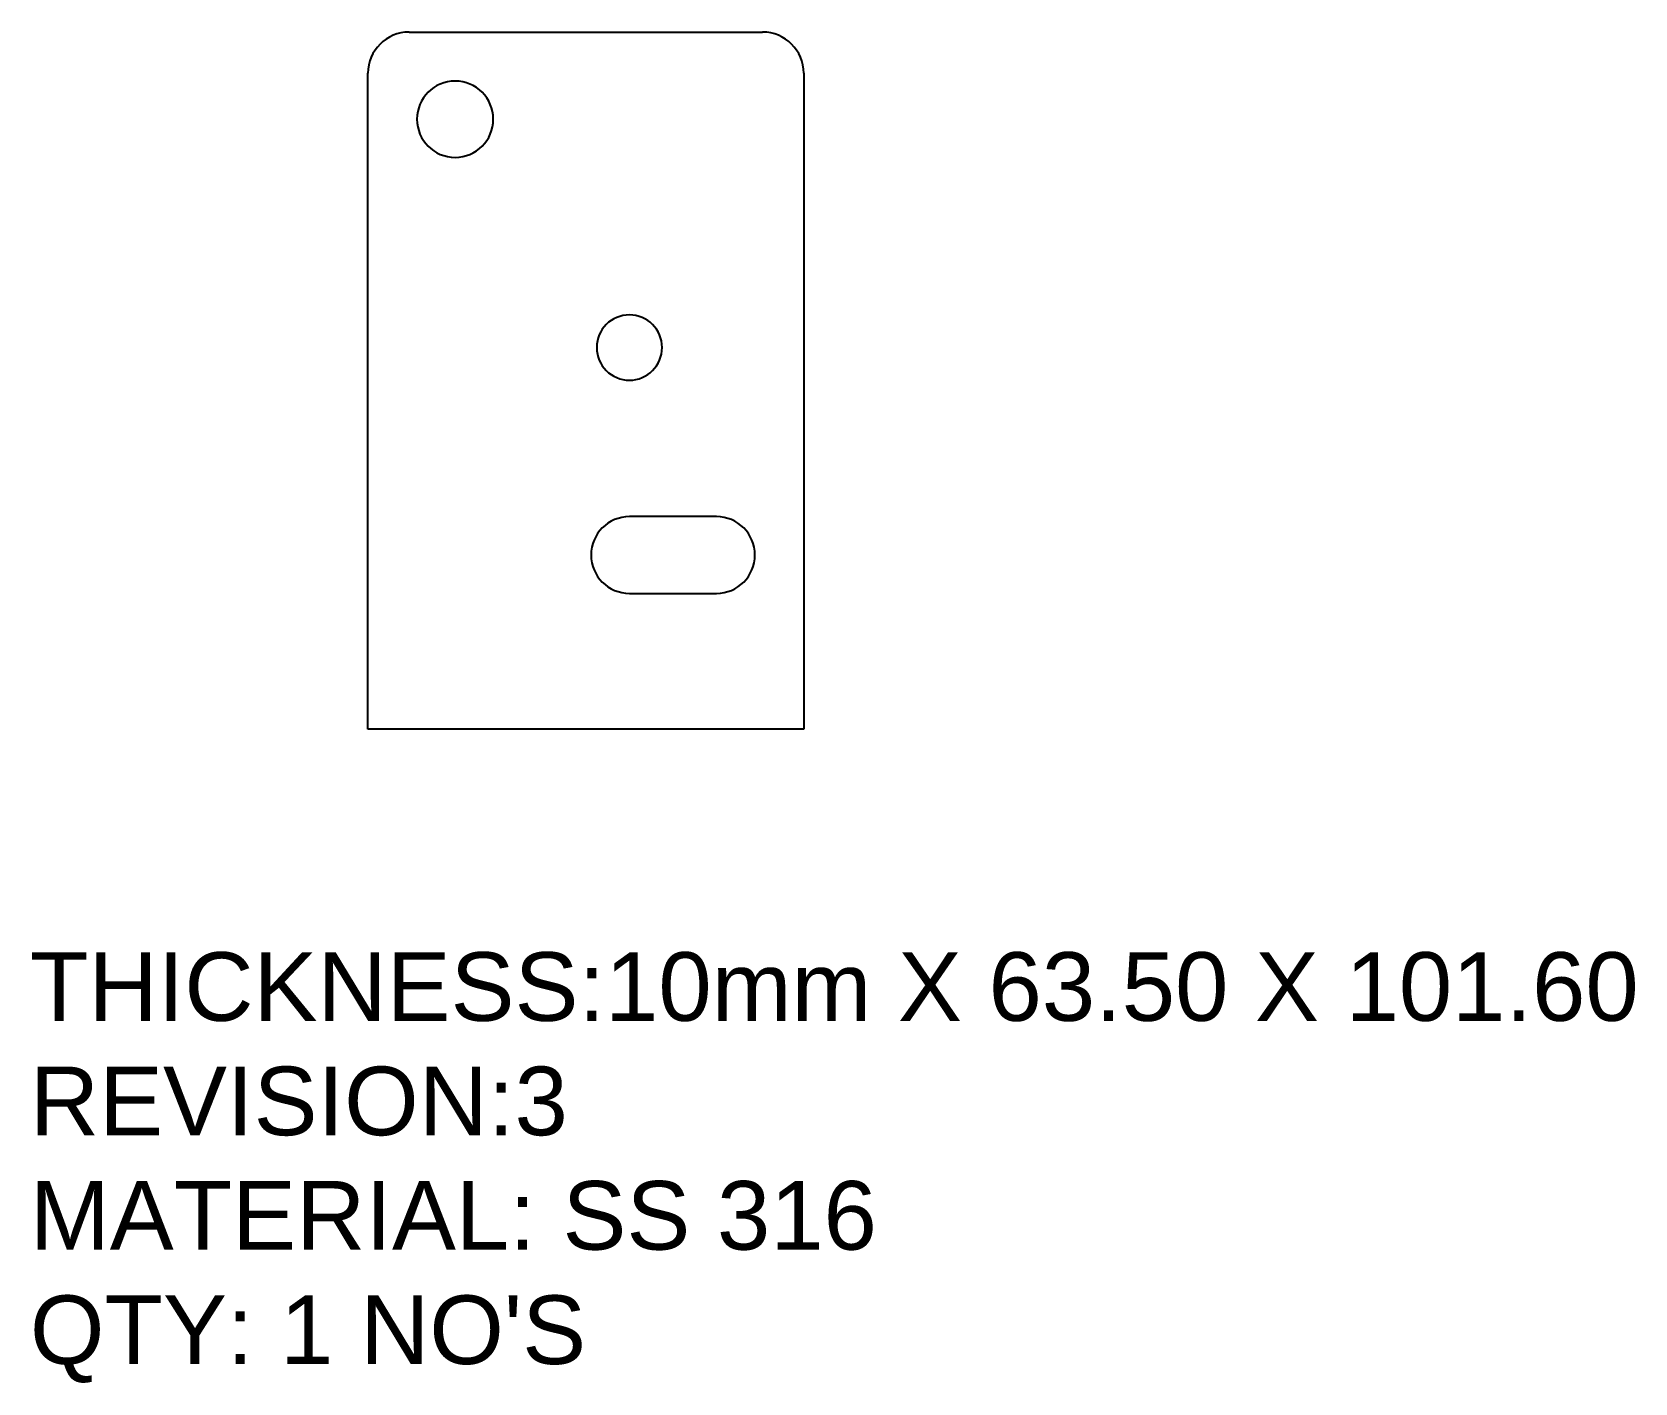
# Model space of a CAD drawing. Header units: inches. Extents: x 312 to 546, y 218 to 415.
import ezdxf

# ---------------------------------------------------------------- set-up
doc = ezdxf.new("R2010")
doc.units = ezdxf.units.IN
doc.header["$MEASUREMENT"] = 0
doc.layers.add('LaserCutting', color=3, linetype='Continuous')

msp = doc.modelspace()

# ---------------------------------------------------------------- linework, layer by layer
at = {"layer": 'LaserCutting'}
for p, q in [((367.13, 415.07), (418.63, 415.07)), ((361.13, 313.47), (361.13, 409.07)), ((424.63, 409.07), (424.63, 313.47)), ((411.93, 344.46), (399.23, 344.46)), ((399.23, 333.28), (411.93, 333.28)), ((424.63, 313.47), (361.13, 313.47))]:
    msp.add_line(p, q, dxfattribs=at)
for centre, radius, start, end in [((367.13, 409.07), 6, 90, 180), ((418.63, 409.07), 6, 0, 90), ((373.83, 402.37), 5.56, 360, 180), ((373.83, 402.37), 5.56, 180, 0), ((399.23, 369.1), 4.76, 0, 180), ((399.23, 369.1), 4.76, 180, 0), ((399.23, 338.87), 5.59, 90, 270), ((411.93, 338.87), 5.59, 270, 90)]:
    msp.add_arc(centre, radius, start, end, dxfattribs=at)

# ---------------------------------------------------------------- texts
at = {"layer": 'LaserCutting', "insert": (311.86, 280.99), "char_height": 10, "attachment_point": 1}
msp.add_mtext_dynamic_manual_height_columns("{\\fArial|b0|i0|c0|p34;THICKNESS:10mm X 63.50 X 101.60\\PREVISION:3\\PMATERIAL: SS 316\\PQTY: 1 NO'S}", width=492.8563, gutter_width=1, heights=[0], dxfattribs=at)

doc.saveas('drawing.dxf')
